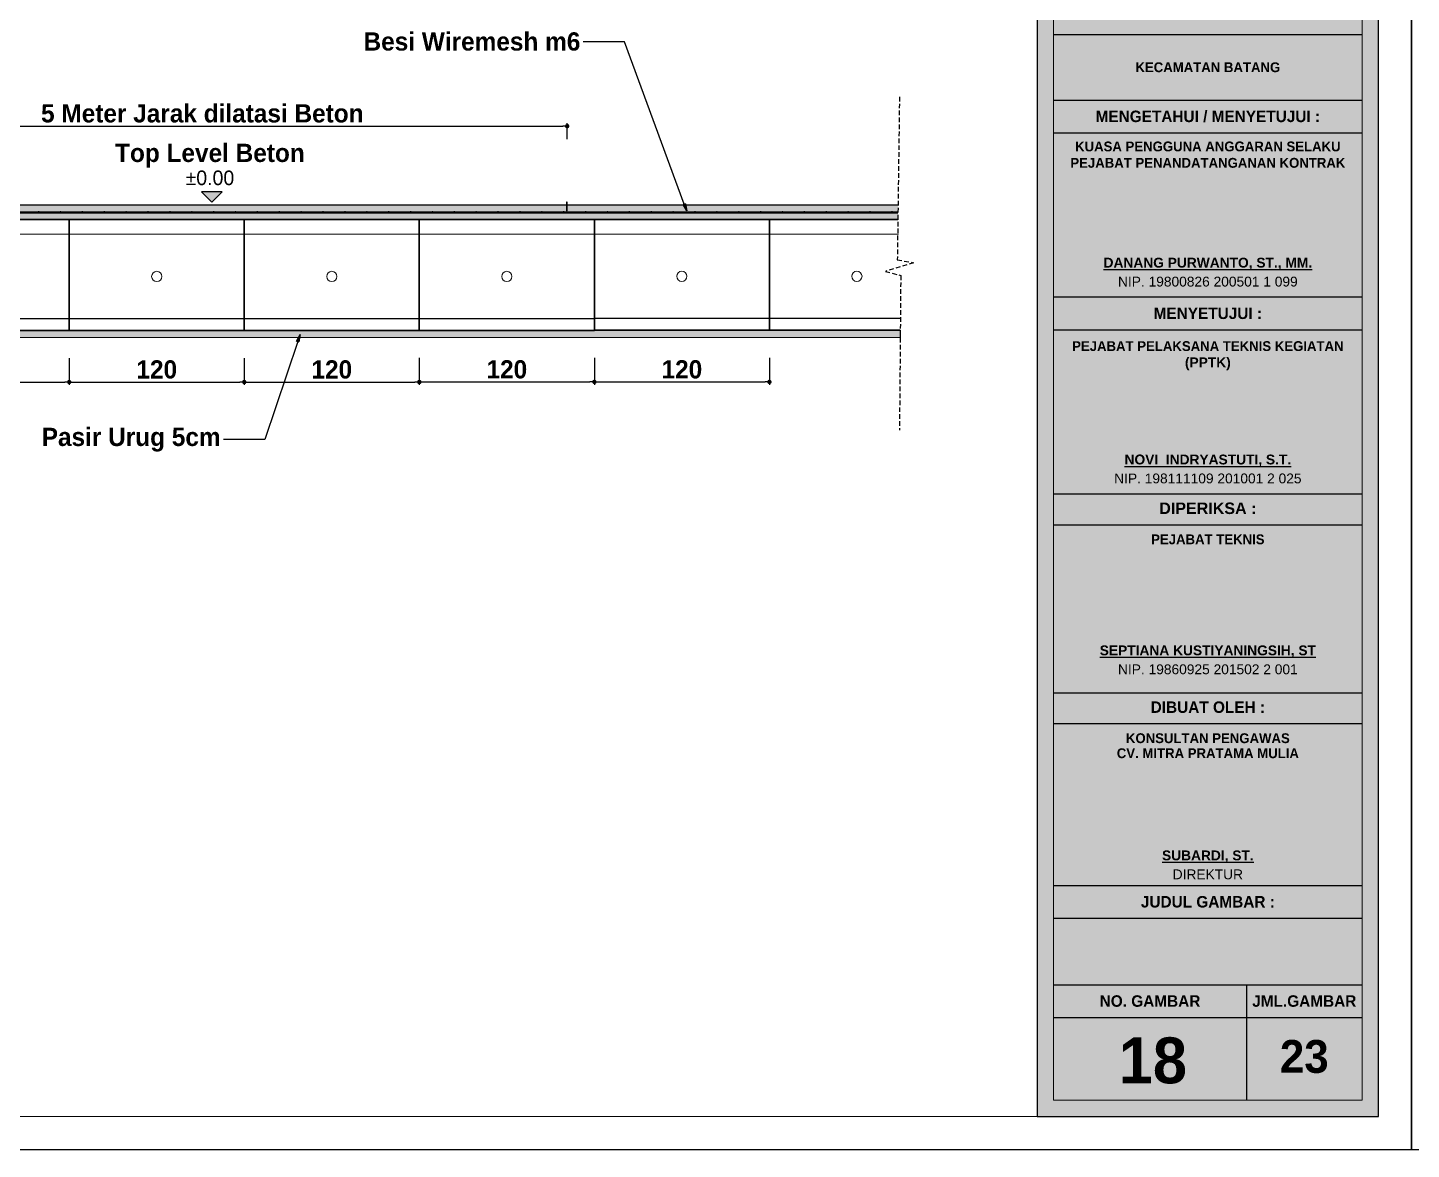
# Model space of a CAD drawing. Header units: centimetres. Extents: x -292707 to 138715, y -53922 to 66277.
# Drawn here: x 24997 to 25945, y -13009 to -12239 of the extents above; entities that cross this region are included whole.
import ezdxf
from ezdxf import colors
from ezdxf.entities.mleader import LeaderData, LeaderLine
from ezdxf.math import Vec2, Vec3

# ---------------------------------------------------------------- set-up
doc = ezdxf.new("R2010")
doc.units = ezdxf.units.CM
doc.linetypes.add('HIDDEN', pattern=[9.525, 6.35, -3.175])
for name, color, linetype in [('A-ALINE-1', 91, 'Continuous'), ('A-ALINE-3', 111, 'Continuous'), ('A-ALINE-4', 113, 'Continuous'), ('A-ALINE-7', 119, 'Continuous'), ('A-ANNOTATION', 144, 'Continuous'), ('A-DIM', 157, 'Continuous'), ('A-TEXT', 254, 'Continuous')]:
    doc.layers.add(name, color=color, linetype=linetype)
for name, color, linetype, lineweight, true_color in [('A-FILL-1', 250, 'Continuous', 0, 0x333333), ('A-FILL-2', 7, 'Continuous', 0, 0x4d4d4d), ('A-FILL-3', 7, 'Continuous', 0, 0x666666), ('A-FILL-7', 7, 'Continuous', 0, 0xcccccc)]:
    doc.layers.add(name, color=color, linetype=linetype, lineweight=lineweight, true_color=true_color)
doc.layers.add('A-SWING AREA', color=7, linetype='Continuous', lineweight=0, true_color=0xf7f7f7, transparency=0.2)
doc.styles.add('Scale 170', font='GOTHICB.TTF', dxfattribs={"height": 50})
doc.styles.add('Scale 50', font='GOTHICB.TTF', dxfattribs={"height": 12.5})
doc.dimstyles.new('Scale 50', dxfattribs={"dimscale": 0, "dimtxt": 7.5, "dimasz": 3, "dimexe": 2, "dimexo": 2, "dimgap": 2, "dimtad": 1, "dimdec": 0, "dimtxsty": 'Scale 50', "dimblk": 'DOT', "dimcen": 2.5, "dimclrd": 256, "dimclre": 256, "dimclrt": 254, "dimadec": 0, "dimazin": 0, "dimtfac": 1, "dimtdec": 0, "dimtmove": 0, "dimatfit": 3, "dimldrblk": 'DOTSMALL', "dimfxl": 1, "dimtfillclr": 256, "dimlwd": -1, "dimlwe": -1, "dimarcsym": 0})

# ---------------------------------------------------------------- blocks, each defined once
blk = doc.blocks.new('A$Cee8faf8f')
at = {"layer": 'A-FILL-7'}
h = blk.add_hatch(color=256, dxfattribs=at)
h.dxf.hatch_style = 1
edge = h.paths.add_edge_path()
edge.add_arc((0.6, 0.6), 0.6, 0, 360)
at = {"layer": 'A-FILL-1', "ltscale": 0.25}
blk.add_circle((0.6, 0.6), 0.6, dxfattribs=at)
blk = doc.blocks.new('GFDFGGFDG')
at = {"ltscale": 0.25}
blk.add_lwpolyline([(14867.54, -12200.62), (14987.54, -12200.62), (14987.54, -12276.62), (14867.54, -12276.62)], close=True, dxfattribs=at)
at = {"layer": 'A-ALINE-3', "ltscale": 0.25}
blk.add_lwpolyline([(14867.54, -12276.62), (14987.54, -12276.62), (14987.54, -12268.62), (14867.54, -12268.62)], close=True, dxfattribs=at)
at = {"layer": 'A-FILL-2'}
for p, q in [((14867.54, -12200.62), (14870.54, -12200.62)), ((14867.54, -12210.62), (14867.54, -12200.62)), ((14896.04, -12200.62), (14870.54, -12200.62)), ((14899.04, -12200.62), (14896.04, -12200.62)), ((14924.54, -12200.62), (14899.04, -12200.62)), ((14924.54, -12200.62), (14927.54, -12200.62)), ((14927.54, -12200.62), (14930.54, -12200.62)), ((14956.04, -12200.62), (14930.54, -12200.62)), ((14959.04, -12200.62), (14956.04, -12200.62)), ((14984.54, -12200.62), (14959.04, -12200.62)), ((14984.54, -12200.62), (14987.54, -12200.62)), ((14987.54, -12200.62), (14987.54, -12210.62)), ((14867.54, -12210.62), (14870.54, -12210.62)), ((14867.54, -12210.62), (14867.54, -12260.62)), ((14870.54, -12210.62), (14896.04, -12210.62)), ((14899.04, -12210.62), (14896.04, -12210.62)), ((14899.04, -12210.62), (14924.54, -12210.62)), ((14924.54, -12210.62), (14927.54, -12210.62)), ((14927.54, -12210.62), (14930.54, -12210.62)), ((14930.54, -12210.62), (14956.04, -12210.62)), ((14959.04, -12210.62), (14956.04, -12210.62)), ((14959.04, -12210.62), (14984.54, -12210.62)), ((14984.54, -12210.62), (14987.54, -12210.62)), ((14987.54, -12210.62), (14987.54, -12260.62)), ((14867.54, -12268.62), (14867.54, -12260.62)), ((14987.54, -12268.62), (14987.54, -12260.62)), ((14867.54, -12268.62), (14867.54, -12269.62)), ((14924.04, -12268.62), (14867.54, -12268.62)), ((14867.54, -12269.62), (14867.54, -12276.62)), ((14924.04, -12268.62), (14931.04, -12268.62)), ((14987.54, -12268.62), (14931.04, -12268.62)), ((14987.54, -12269.62), (14987.54, -12268.62)), ((14987.54, -12269.62), (14987.54, -12276.62)), ((14867.54, -12276.62), (14987.54, -12276.62))]:
    blk.add_line(p, q, dxfattribs=at)
at = {"layer": 'A-FILL-2', "ltscale": 0.25}
blk.add_circle((14927.54, -12239.62), 3.5, dxfattribs=at)
blk = doc.blocks.new('jhgkjhkjhkjh')
at = {"layer": 'A-SWING AREA', "transparency": 33554457}
h = blk.add_hatch(color=256, dxfattribs=at)
h.dxf.hatch_style = 1
h.paths.add_polyline_path([(-933.61, 931.53), (-881.61, 931.53), (-881.61, 1218.53), (-933.61, 1218.53)])
at = {"layer": 'A-ALINE-1', "ltscale": 0.25}
blk.add_lwpolyline([(-933.61, 931.53), (-881.61, 931.53), (-881.61, 1218.53), (-933.61, 1218.53)], close=True, dxfattribs=at)
at = {"layer": 'A-ALINE-4', "ltscale": 0.25}
for points in [[(-931.11, 1096.44), (-884.11, 1096.44)], [(-931.11, 1086.44), (-884.11, 1086.44)], [(-931.11, 1081.44), (-884.11, 1081.44)], [(-931.11, 1056.44), (-884.11, 1056.44)], [(-931.11, 1051.44), (-884.11, 1051.44)], [(-931.11, 1026.44), (-884.11, 1026.44)], [(-931.11, 1021.72), (-884.11, 1021.72)], [(-931.11, 996.12), (-884.11, 996.12)], [(-931.11, 991.41), (-884.11, 991.41)], [(-931.11, 966.75), (-884.11, 966.75)], [(-931.11, 966.75), (-884.11, 966.75)], [(-931.11, 961.75), (-884.11, 961.75)], [(-931.11, 951.62), (-884.11, 951.62)], [(-901.74, 951.62), (-901.74, 934.03)], [(-931.11, 946.62), (-884.11, 946.62)]]:
    blk.add_lwpolyline(points, dxfattribs=at)
at = {"layer": 'A-FILL-1', "ltscale": 0.25}
blk.add_lwpolyline([(-1286.61, 931.53), (-933.61, 931.53), (-933.61, 1218.53), (-1286.61, 1218.53)], close=True, dxfattribs=at)
at = {"layer": 'A-FILL-1'}
blk.add_lwpolyline([(-931.11, 934.03), (-884.11, 934.03), (-884.11, 1216.03), (-931.11, 1216.03)], close=True, dxfattribs=at)
at = {"layer": 'Defpoints'}
blk.add_lwpolyline([(-1296.61, 926.53), (-876.61, 926.53), (-876.61, 1223.53), (-1296.61, 1223.53)], close=True, dxfattribs=at)
at = {"layer": 'A-TEXT', "ltscale": 0.25, "attachment_point": 5, "style": 'Scale 170'}
for s, width, insert, char_height in [('KECAMATAN BATANG', 47, (-907.61, 1091.44), 1.5), ('{\\fCentury Gothic|b1|i0|c0|p34;MENGETAHUI / MENYETUJUI :}', 47, (-907.61, 1083.94), 1.75), ('KUASA PENGGUNA ANGGARAN SELAKU PEJABAT PENANDATANGANAN KONTRAK', 47, (-907.61, 1078.12), 1.5), ('{\\fArial|b1|i0|c0|p34;\\LDANANG PURWANTO, ST., MM.}', 47, (-907.61, 1061.5), 1.5), ('{\\fArial|b0|i0|c0|p34;NIP. 19800826 200501 1 099}', 47, (-907.61, 1058.77), 1.5), ('{\\fCentury Gothic|b1|i0|c0|p34;MENYETUJUI :}', 47, (-907.61, 1053.94), 1.75), ('PEJABAT PELAKSANA TEKNIS KEGIATAN', 47, (-907.61, 1048.94), 1.5), ('{\\fArial|b1|i0|c0|p34;(PPTK)}', 47, (-907.61, 1046.25), 1.5), ('{\\fArial|b1|i0|c0|p34;\\LNOVI  INDRYASTUTI, S.T.}', 47, (-907.61, 1031.5), 1.5), ('{\\fArial|b0|i0|c0|p34;NIP. 198111109 201001 2 025}', 47, (-907.61, 1028.77), 1.5), ('{\\fArial|b1|i0|c0|p34;DIPERIKSA :}', 47, (-907.61, 1024.22), 1.75), ('PEJABAT TEKNIS', 47, (-907.61, 1019.49), 1.5), ('{\\fArial|b1|i0|c0|p34;\\LSEPTIANA KUSTIYANINGSIH, ST}', 47, (-907.61, 1002.41), 1.5), ('{\\fArial|b0|i0|c0|p34;NIP. 19860925 201502 2 001}', 47, (-907.61, 999.68), 1.5), ('DIBUAT OLEH :', 47, (-907.61, 993.91), 1.75), ('KONSULTAN PENGAWAS', 47, (-907.61, 989.18), 1.5), ('CV. MITRA PRATAMA MULIA', 47, (-907.61, 986.89), 1.5), ('{\\fArial|b1|i0|c0|p34;\\LSUBARDI, ST.}', 47, (-907.61, 971.16), 1.5), ('{\\fArial|b0|i0|c0|p34;DIREKTUR}', 47, (-907.61, 968.43), 1.5), ('{\\fCentury Gothic|b1|i0|c0|p34;JUDUL GAMBAR :}', 47, (-907.61, 964.25), 1.75), ('{\\fCentury Gothic|b1|i0|c0|p34;NO. GAMBAR}', 29.375, (-916.42, 949.12), 1.75), ('{\\fCentury Gothic|b1|i0|c0|p34;JML.GAMBAR}', 29.375, (-892.92, 949.12), 1.75), ('23', 47, (-892.92, 940.65), 5)]:
    blk.add_mtext_dynamic_manual_height_columns(s, width=width, gutter_width=105, heights=[0], dxfattribs=dict(at, insert=insert, char_height=char_height))
blk = doc.blocks.new('A$Cb77c0ee4')
at = {"layer": 'A-ANNOTATION'}
h = blk.add_hatch(color=256, dxfattribs=at)
h.dxf.hatch_style = 1
h.paths.add_polyline_path([(3, 1.5), (0, 1.5), (1.5, 0)])
edge = h.paths.add_edge_path(flags=17)
edge.add_line((3, 1.5), (0, 1.5))
for points in [[(3, 1.5), (0, 1.5)], [(3, 1.5), (0, 1.5), (1.5, 0), (3, 1.5)]]:
    blk.add_lwpolyline(points, dxfattribs=at)
blk = doc.blocks.new('_Dot')
at = {"color": 0, "linetype": 'ByBlock', "lineweight": -2}
blk.add_line((-0.5, 0), (-1, 0), dxfattribs=at)
at = {"color": 0, "linetype": 'ByBlock', "const_width": 0.5}
blk.add_lwpolyline([(-0.25, 0, 1), (0.25, 0, 1)], format="xyb", close=True, dxfattribs=at)
blk = doc.blocks.new('*D930')
at = {"layer": 'A-DIM', "ltscale": 5, "transparency": 16777216}
for p, q in [((24905.15, -12466), (24905.15, -12484.46)), ((25025.15, -12466), (25025.15, -12484.46)), ((24908.15, -12482.46), (25022.15, -12482.46))]:
    blk.add_line(p, q, dxfattribs=at)
at = {"layer": 'Defpoints', "color": 0, "ltscale": 5, "transparency": 16777216}
for p in [(24905.15, -12464), (25025.15, -12464), (25025.15, -12482.46)]:
    blk.add_point(p, dxfattribs=at)
at = {"layer": 'A-DIM', "ltscale": 5, "transparency": 16777216, "xscale": 3, "yscale": 3, "zscale": 3, "rotation": 180}
blk.add_blockref('_Dot', (24905.15, -12482.46), dxfattribs=at)
at = {"layer": 'A-DIM', "ltscale": 5, "transparency": 16777216, "xscale": 3, "yscale": 3, "zscale": 3}
blk.add_blockref('_Dot', (25025.15, -12482.46), dxfattribs=at)
at = {"layer": 'A-DIM', "color": 254, "ltscale": 5, "transparency": 16777216, "insert": (24965.15, -12473.89), "char_height": 12.5, "attachment_point": 5, "style": 'Scale 50'}
blk.add_mtext('120', dxfattribs=at)
blk = doc.blocks.new('_DotSmall')
at = {"color": 0, "linetype": 'ByBlock', "const_width": 0.5}
blk.add_lwpolyline([(-0.0625, 0, 1), (0.0625, 0, 1)], format="xyb", close=True, dxfattribs=at)
blk = doc.blocks.new('*D931')
at = {"layer": 'A-DIM', "ltscale": 5, "transparency": 16777216}
for p, q in [((25025.15, -12466), (25025.15, -12484.46)), ((25145.15, -12466), (25145.15, -12484.46)), ((25028.15, -12482.46), (25142.15, -12482.46))]:
    blk.add_line(p, q, dxfattribs=at)
at = {"layer": 'Defpoints', "color": 0, "ltscale": 5, "transparency": 16777216}
for p in [(25025.15, -12464), (25145.15, -12464), (25145.15, -12482.46)]:
    blk.add_point(p, dxfattribs=at)
at = {"layer": 'A-DIM', "ltscale": 5, "transparency": 16777216, "xscale": 3, "yscale": 3, "zscale": 3, "rotation": 180}
blk.add_blockref('_Dot', (25025.15, -12482.46), dxfattribs=at)
at = {"layer": 'A-DIM', "ltscale": 5, "transparency": 16777216, "xscale": 3, "yscale": 3, "zscale": 3}
blk.add_blockref('_Dot', (25145.15, -12482.46), dxfattribs=at)
at = {"layer": 'A-DIM', "color": 254, "ltscale": 5, "transparency": 16777216, "insert": (25085.15, -12473.89), "char_height": 12.5, "attachment_point": 5, "style": 'Scale 50'}
blk.add_mtext('120', dxfattribs=at)
blk = doc.blocks.new('*D932')
at = {"layer": 'A-DIM', "ltscale": 5, "transparency": 16777216}
for p, q in [((25145.15, -12466), (25145.15, -12484.46)), ((25265.15, -12466), (25265.15, -12484.46)), ((25148.15, -12482.46), (25262.15, -12482.46))]:
    blk.add_line(p, q, dxfattribs=at)
at = {"layer": 'Defpoints', "color": 0, "ltscale": 5, "transparency": 16777216}
for p in [(25145.15, -12464), (25265.15, -12464), (25265.15, -12482.46)]:
    blk.add_point(p, dxfattribs=at)
at = {"layer": 'A-DIM', "ltscale": 5, "transparency": 16777216, "xscale": 3, "yscale": 3, "zscale": 3, "rotation": 180}
blk.add_blockref('_Dot', (25145.15, -12482.46), dxfattribs=at)
at = {"layer": 'A-DIM', "ltscale": 5, "transparency": 16777216, "xscale": 3, "yscale": 3, "zscale": 3}
blk.add_blockref('_Dot', (25265.15, -12482.46), dxfattribs=at)
at = {"layer": 'A-DIM', "color": 254, "ltscale": 5, "transparency": 16777216, "insert": (25205.15, -12473.89), "char_height": 12.5, "attachment_point": 5, "style": 'Scale 50'}
blk.add_mtext('120', dxfattribs=at)
blk = doc.blocks.new('*D933')
at = {"layer": 'A-DIM', "ltscale": 5, "transparency": 16777216}
for p, q in [((25265.15, -12465.94), (25265.15, -12484.4)), ((25385.15, -12465.94), (25385.15, -12484.4)), ((25268.15, -12482.4), (25382.15, -12482.4))]:
    blk.add_line(p, q, dxfattribs=at)
at = {"layer": 'Defpoints', "color": 0, "ltscale": 5, "transparency": 16777216}
for p in [(25265.15, -12463.94), (25385.15, -12463.94), (25385.15, -12482.4)]:
    blk.add_point(p, dxfattribs=at)
at = {"layer": 'A-DIM', "ltscale": 5, "transparency": 16777216, "xscale": 3, "yscale": 3, "zscale": 3, "rotation": 180}
blk.add_blockref('_Dot', (25265.15, -12482.4), dxfattribs=at)
at = {"layer": 'A-DIM', "ltscale": 5, "transparency": 16777216, "xscale": 3, "yscale": 3, "zscale": 3}
blk.add_blockref('_Dot', (25385.15, -12482.4), dxfattribs=at)
at = {"layer": 'A-DIM', "color": 254, "ltscale": 5, "transparency": 16777216, "insert": (25325.15, -12473.83), "char_height": 12.5, "attachment_point": 5, "style": 'Scale 50'}
blk.add_mtext('120', dxfattribs=at)
blk = doc.blocks.new('*D934')
at = {"layer": 'A-DIM', "ltscale": 5, "transparency": 16777216}
for p, q in [((25385.15, -12465.94), (25385.15, -12484.4)), ((25505.15, -12465.94), (25505.15, -12484.4)), ((25388.15, -12482.4), (25502.15, -12482.4))]:
    blk.add_line(p, q, dxfattribs=at)
at = {"layer": 'Defpoints', "color": 0, "ltscale": 5, "transparency": 16777216}
for p in [(25385.15, -12463.94), (25505.15, -12463.94), (25505.15, -12482.4)]:
    blk.add_point(p, dxfattribs=at)
at = {"layer": 'A-DIM', "ltscale": 5, "transparency": 16777216, "xscale": 3, "yscale": 3, "zscale": 3, "rotation": 180}
blk.add_blockref('_Dot', (25385.15, -12482.4), dxfattribs=at)
at = {"layer": 'A-DIM', "ltscale": 5, "transparency": 16777216, "xscale": 3, "yscale": 3, "zscale": 3}
blk.add_blockref('_Dot', (25505.15, -12482.4), dxfattribs=at)
at = {"layer": 'A-DIM', "color": 254, "ltscale": 5, "transparency": 16777216, "insert": (25445.15, -12473.83), "char_height": 12.5, "attachment_point": 5, "style": 'Scale 50'}
blk.add_mtext('120', dxfattribs=at)
blk = doc.blocks.new('*D936')
at = {"layer": 'A-DIM', "ltscale": 5, "transparency": 16777216}
for p, q in [((24866.26, -12315.91), (24866.26, -12304.95)), ((24869.26, -12306.95), (25363.51, -12306.95)), ((25366.51, -12315.91), (25366.51, -12304.95))]:
    blk.add_line(p, q, dxfattribs=at)
at = {"layer": 'Defpoints', "color": 0, "ltscale": 5, "transparency": 16777216}
for p in [(25366.51, -12306.95), (24866.26, -12317.91), (25366.51, -12317.91)]:
    blk.add_point(p, dxfattribs=at)
at = {"layer": 'A-DIM', "ltscale": 5, "transparency": 16777216, "xscale": 3, "yscale": 3, "zscale": 3, "rotation": 180}
blk.add_blockref('_Dot', (24866.26, -12306.95), dxfattribs=at)
at = {"layer": 'A-DIM', "ltscale": 5, "transparency": 16777216, "xscale": 3, "yscale": 3, "zscale": 3}
blk.add_blockref('_Dot', (25366.51, -12306.95), dxfattribs=at)
at = {"layer": 'A-DIM', "color": 254, "ltscale": 5, "transparency": 16777216, "insert": (25116.38, -12298.27), "char_height": 12.5, "width": 292.5597, "attachment_point": 5, "style": 'Scale 50'}
blk.add_mtext('5 Meter Jarak dilatasi Beton', dxfattribs=at)
blk = doc.blocks.new('_Closed')
at = {"color": 0, "linetype": 'ByBlock', "lineweight": -2}
for p, q in [((-1, 0.17), (0, 0)), ((-1, 0.17), (-1, -0.17)), ((0, 0), (-1, -0.17)), ((0, 0), (-1, 0))]:
    blk.add_line(p, q, dxfattribs=at)

msp = doc.modelspace()

# ---------------------------------------------------------------- hatches: boundary and pattern name
h = msp.add_hatch()
h.set_pattern_fill('AR-SAND', color=256, scale=0.05)
h.set_pattern_definition([(37.5, (9450, -9e-12), (-0.08000156, 2.44706619), [0, -1.9304, 0, -2.159, 0, -2.06375]), (7.5, (9450, -9e-12), (2.2476164, 3.5841255), [0, -1.0414, 0, -1.7399, 0, -0.66675]), (327.5, (9448.438, -9e-12), (3.95496185, 0.00718592), [0, -0.635, 0, -2.286, 0, -2.9845]), (317.5, (9448.438, -9e-12), (3.81778226, 1.1146466), [0, -0.3175, 0, -1.4986, 0, -1.7145])])
h.paths.add_polyline_path([(24225.78, -12447.03), (24284.26, -12447.03), (24287.02, -12447.03), (25594.88, -12446.97), (25594.86, -12452.07), (24223.02, -12452.03), (24223.02, -12447.03)])
at = {"layer": 'A-FILL-2'}
h = msp.add_hatch(color=256, dxfattribs=at)
h.dxf.hatch_style = 1
h.paths.add_polyline_path([(25366.01, -12365.03), (25366.51, -12365.03), (25366.51, -12359.03), (25366.01, -12359.03)])
at = {"layer": 'A-FILL-3', "ltscale": 0.25}
h = msp.add_hatch(dxfattribs=at)
h.set_pattern_fill('AR-CONC', color=256, scale=0.09)
h.set_pattern_definition([(50, (-25534.906, 28055.769), (16.3966202, -1.4345177), [1.7145, -18.8595]), (355, (-25534.906, 28055.77), (-3.171908, 17.195116), [1.3716, -15.0876526]), (100.451445, (-25533.54, 28055.65), (13.2247122, 15.7605977), [1.457101, -16.028122]), (46.1842, (-25534.906, 28060.341), (24.3971137, -3.7838095), [2.57175, -28.28925]), (96.635558, (-25532.873, 28060.026), (21.366372, 22.268351), [2.185652, -24.042205]), (351.18415, (-25534.906, 28060.34), (21.366372, 22.268351), [2.057397, -22.631376]), (21, (-25532.62, 28059.198), (13.6452952, -9.2038678), [1.7145, -18.8595]), (326, (-25532.62, 28059.198), (5.5621826, 16.576917), [1.3716, -15.0876]), (71.451445, (-25531.483, 28058.431), (19.2074777, 7.3730492), [1.457101, -16.0280944]), (37.5, (-25534.906, 28055.769), (0.2779743, 7.6099535), [0, -14.90472, 0, -15.3162, 0, -15.14475]), (7.5, (-25534.906, 28055.769), (6.0137696, 9.0162517), [0, -8.73252, 0, -14.56182, 0, -5.77215]), (327.5, (-25540.004, 28055.769), (12.20315357, -0.51558696), [0, -5.715, 0, -17.8308, 0, -23.6601]), (317.5, (-25542.29, 28055.769), (13.3316263, 2.2883842), [0, -7.4295, 0, -11.84148, 0, -16.8021])])
h.paths.add_polyline_path([(25593.21, -12371.03), (25593.37, -12361.03), (24221.51, -12361.03), (24221.35, -12371.03)])
at = {"layer": 'A-FILL-7'}
h = msp.add_hatch(color=256, dxfattribs=at)
h.dxf.hatch_style = 1
h.paths.add_polyline_path([(25593.27, -12366.53), (25593.28, -12366.02), (24221.42, -12366.03), (24221.41, -12366.63)])

# ---------------------------------------------------------------- linework, layer by layer
at = {"ltscale": 0.25}
msp.add_lwpolyline([(25594.88, -12446.97), (25505.15, -12446.97), (25505.15, -12370.97), (25593.21, -12370.97)], dxfattribs=at)
at = {"layer": 'A-ALINE-3', "ltscale": 0.25}
msp.add_lwpolyline([(25594.94, -12438.97), (25505.15, -12438.97), (25505.15, -12446.97), (25594.88, -12446.97)], dxfattribs=at)
at = {"layer": 'A-ALINE-4', "ltscale": 0.25}
msp.add_lwpolyline([(24225.78, -12447.03), (24284.26, -12447.03), (24287.02, -12447.03), (25594.88, -12446.97), (25594.86, -12452.07), (24223.02, -12452.03), (24223.02, -12447.03), (24225.78, -12447.03)], dxfattribs=at)
at = {"layer": 'A-ALINE-7', "ltscale": 5}
msp.add_lwpolyline([(25366.01, -12365.03), (25366.51, -12365.03), (25366.51, -12359.03), (25366.01, -12359.03)], close=True, dxfattribs=at)
at = {"layer": 'A-FILL-2'}
for p, q in [((25505.15, -12370.97), (25508.15, -12370.97)), ((25505.15, -12380.97), (25505.15, -12370.97)), ((25533.65, -12370.97), (25508.15, -12370.97)), ((25536.65, -12370.97), (25533.65, -12370.97)), ((25562.15, -12370.97), (25536.65, -12370.97)), ((25562.15, -12370.97), (25565.15, -12370.97)), ((25565.15, -12370.97), (25568.15, -12370.97)), ((25593.65, -12370.97), (25568.15, -12370.97)), ((25505.15, -12380.97), (25508.15, -12380.97)), ((25505.15, -12380.97), (25505.15, -12430.97)), ((25508.15, -12380.97), (25533.65, -12380.97)), ((25536.65, -12380.97), (25533.65, -12380.97)), ((25536.65, -12380.97), (25562.15, -12380.97)), ((25562.15, -12380.97), (25565.15, -12380.97)), ((25565.15, -12380.97), (25568.15, -12380.97)), ((25568.15, -12380.97), (25593.65, -12380.97)), ((25505.15, -12438.97), (25505.15, -12430.97)), ((25505.15, -12438.97), (25505.15, -12439.97)), ((25561.65, -12438.97), (25505.15, -12438.97)), ((25505.15, -12439.97), (25505.15, -12446.97)), ((25561.65, -12438.97), (25568.65, -12438.97)), ((25594.94, -12438.97), (25568.65, -12438.97)), ((25505.15, -12446.97), (25594.88, -12446.97))]:
    msp.add_line(p, q, dxfattribs=at)
at = {"layer": 'A-FILL-2', "ltscale": 0.25}
msp.add_circle((25565.15, -12409.97), 3.5, dxfattribs=at)
at = {"layer": 'A-TEXT', "linetype": 'HIDDEN', "ltscale": 0.5}
msp.add_lwpolyline([(25594.32, -12286.8), (25592.85, -12398.65), (25603.97, -12400.65), (25584.75, -12406.58), (25595.19, -12409.35), (25594.32, -12515.52)], dxfattribs=at)
at = {"layer": 'A-TEXT', "ltscale": 0.25}
for points in [[(24221.41, -12366.63), (25593.27, -12366.53)], [(25593.28, -12366.02), (24221.42, -12366.03)], [(24221.51, -12361.03), (25593.37, -12361.03)], [(25593.21, -12370.93), (24221.35, -12371.03)], [(25593.21, -12370.93), (24221.35, -12371.03)]]:
    msp.add_lwpolyline(points, dxfattribs=at)

# ---------------------------------------------------------------- block references
at = {"ltscale": 0.25, "xscale": 4.711602529588466, "yscale": 4.711602529588466, "zscale": 4.711602529588466}
msp.add_blockref('A$Cb77c0ee4', (25115.81, -12359.03), dxfattribs=at)
for p in [(10037.61, -170.41), (10157.61, -170.41), (10277.61, -170.41), (10397.61, -170.41), (10517.61, -170.35)]:
    msp.add_blockref('GFDFGGFDG', p)
at = {"layer": 'A-ALINE-7', "ltscale": 0.25, "xscale": 0.4999999999995392, "yscale": 0.4999999999995392, "zscale": 0.4999999999995392}
for p in [(25003.85, -12366.03), (25018.85, -12366.03), (25033.85, -12366.03), (25048.85, -12366.03), (25063.85, -12366.03), (25078.85, -12366.03), (25093.85, -12366.03), (25108.85, -12366.03), (25123.85, -12366.03), (25138.85, -12366.03), (25153.85, -12366.03), (25168.85, -12366.03), (25183.85, -12366.03), (25198.85, -12366.03), (25213.85, -12366.03), (25228.85, -12366.03), (25243.85, -12366.03), (25258.85, -12366.03), (25273.85, -12366.03), (25288.85, -12366.03), (25303.85, -12366.03), (25318.85, -12366.03), (25333.85, -12366.03), (25348.85, -12366.03), (25363.85, -12366.03), (25378.85, -12366.03), (25393.85, -12366.03), (25408.85, -12366.03), (25423.85, -12366.03), (25438.85, -12366.03), (25453.85, -12366.03), (25468.85, -12366.03), (25483.85, -12366.03), (25498.85, -12366.03), (25513.85, -12366.03), (25528.85, -12366.03), (25543.85, -12366.03), (25558.85, -12366.03), (25573.85, -12366.03), (25588.85, -12366.03)]:
    msp.add_blockref('A$Cee8faf8f', p, dxfattribs=at)
at = {"layer": 'A-TEXT', "xscale": 4.5, "yscale": 4.5, "zscale": 4.5}
for p in [(29889.98, -17178.1), (31779.98, -17178.1)]:
    msp.add_blockref('jhgkjhkjhkjh', p, dxfattribs=at)

# ---------------------------------------------------------------- texts
at = {"ltscale": 0.25, "attachment_point": 5, "style": 'Scale 50'}
for s, insert, char_height in [('Top Level Beton', (25121.58, -12327.2), 12.5), ('{\\fCentury Gothic|b0|i0|c0|p34;%%P0.00}', (25121.58, -12342.49), 10)]:
    msp.add_mtext_dynamic_manual_height_columns(s, width=146.541, gutter_width=62.5, heights=[0], dxfattribs=dict(at, insert=insert, char_height=char_height))
at = {"layer": 'A-TEXT', "ltscale": 0.25, "insert": (25768.02, -12947.94), "char_height": 31.5, "attachment_point": 5, "style": 'Scale 170'}
msp.add_mtext_dynamic_manual_height_columns('18', width=132.1875, gutter_width=472.5, heights=[0], dxfattribs=at)

# ---------------------------------------------------------------- dimensions: what is measured, and where the dimension line sits
at = {"layer": 'A-DIM', "ltscale": 5}
dim = msp.add_linear_dim(base=(25366.51, -12306.95), p1=(24866.26, -12317.91), p2=(25366.51, -12317.91), text='5 Meter Jarak dilatasi Beton', dimstyle='Scale 50', override={"dimscale": 1}, dxfattribs=at)
dim.commit()
dim.dimension.update_dxf_attribs({"geometry": '*D936', "text_midpoint": (25116.38, -12298.27)})
for base, p1, p2, picture, middle in [((25025.15, -12482.46), (24905.15, -12464), (25025.15, -12464), '*D930', (24965.15, -12473.89)), ((25145.15, -12482.46), (25025.15, -12464), (25145.15, -12464), '*D931', (25085.15, -12473.89)), ((25265.15, -12482.46), (25145.15, -12464), (25265.15, -12464), '*D932', (25205.15, -12473.89)), ((25385.15, -12482.4), (25265.15, -12463.94), (25385.15, -12463.94), '*D933', (25325.15, -12473.83)), ((25505.15, -12482.4), (25385.15, -12463.94), (25505.15, -12463.94), '*D934', (25445.15, -12473.83))]:
    dim = msp.add_linear_dim(base=base, p1=p1, p2=p2, dimstyle='Scale 50', override={"dimscale": 1, "dimtmove": 1}, dxfattribs=at)
    dim.commit()
    dim.dimension.update_dxf_attribs({"geometry": picture, "text_midpoint": middle})

# ---------------------------------------------------------------- leaders
at = {"ltscale": 0.25}
ml = msp.add_multileader_mtext('Standard', dxfattribs=at)
ml.set_content('{\\C256;Besi Wiremesh m6}', color=254, style='Scale 50')
ml.set_leader_properties(color=256, linetype='ByLayer', lineweight=-1)
ml.set_arrow_properties(name='CLOSED')
ml.build(insert=Vec2(0, 0))
ml.multileader.update_dxf_attribs({"dogleg_length": 29.3, "arrow_head_size": 5})
ctx = ml.context
ctx.base_point, ctx.char_height, ctx.arrow_head_size, ctx.plane_origin = Vec3(25224.91, -12249.04), 12.5, 5, Vec3(25448.46, -12365.18)
notes = []
notes.append((ctx, [(0, (1, 1, 0), (25405.73, -12249.04), (-1, 0), 28.24, [(0, [(25448.46, -12365.16)], 0, [])])]))
ctx.mtext.insert, ctx.mtext.flow_direction = Vec3(25226.91, -12242.64), 5
ml = msp.add_multileader_mtext('Standard', dxfattribs=at)
ml.set_content('Pasir Urug 5cm', color=254, style='Scale 50')
ml.set_leader_properties(color=256, linetype='ByLayer', lineweight=-1)
ml.set_arrow_properties(name='CLOSED')
ml.build(insert=Vec2(0, 0))
ml.multileader.update_dxf_attribs({"dogleg_length": 29.3, "arrow_head_size": 5})
ctx = ml.context
ctx.base_point, ctx.char_height, ctx.arrow_head_size, ctx.plane_origin = Vec3(25005.11, -12521.91), 12.5, 5, Vec3(25183.38, -12449.96)
ctx.text_align_type = 2
notes.append((ctx, [(0, (1, 1, 0), (25159.15, -12521.91), (-1, 0), 28.24, [(0, [(25183.38, -12449.98)], 0, [])])]))
ctx.mtext.insert, ctx.mtext.alignment, ctx.mtext.flow_direction = Vec3(25128.91, -12513.85), 3, 5
for ctx, leaders in notes:
    for number, flags, end, landing, length, lines in leaders:
        leader = LeaderData()
        leader.index, (leader.has_last_leader_line, leader.has_dogleg_vector, leader.attachment_direction) = number, flags
        leader.last_leader_point, leader.dogleg_vector, leader.dogleg_length = Vec3(end), Vec3(landing), length
        for number, points, colour, breaks in lines:
            line = LeaderLine()
            line.index, line.vertices, line.color, line.breaks = number, Vec3.list(points), colors.encode_raw_color(colour), breaks
            leader.lines.append(line)
        ctx.leaders.append(leader)

doc.saveas('drawing.dxf')
